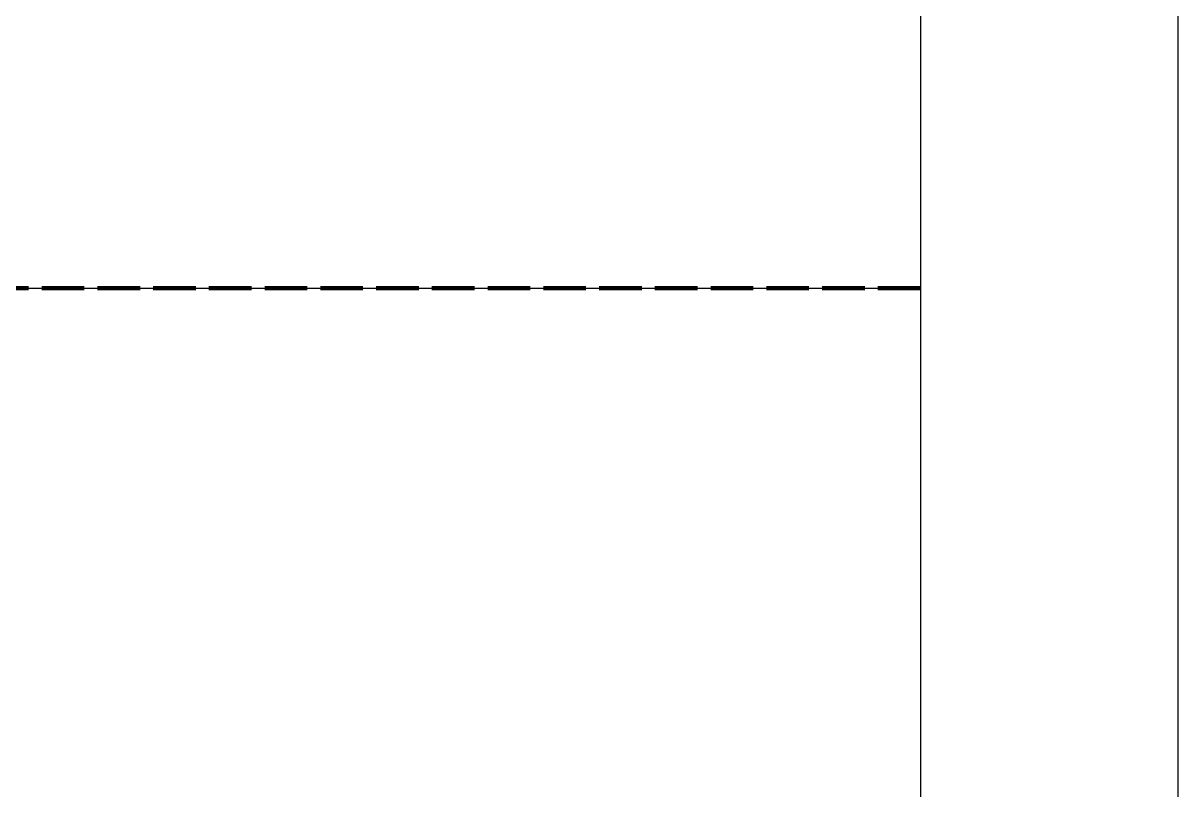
# Model space of a CAD drawing. Header units: metres. Extents: x 3 to 509016, y 4 to 6969473.
# Drawn here: x 508582.58 to 508609.51, y 6967672.25 to 6967690.15 of the extents above; entities that cross this region are included whole.
import ezdxf

# ---------------------------------------------------------------- set-up
doc = ezdxf.new("R2010")
doc.units = ezdxf.units.M
doc.layers.add('_Design Non Plottable', color=45, linetype='Continuous', plot=False)
doc.layers.add('CIV_LINEMARKING', color=252, linetype='Continuous')
doc.layers.add('XREF', color=7, linetype='Continuous')

# ---------------------------------------------------------------- blocks, each defined once
blk = doc.blocks.new('*U187')
at = {"layer": 'CIV_LINEMARKING', "const_width": 0.1}
blk.add_lwpolyline([(0, 0), (1, 0)], dxfattribs=at)
blk = doc.blocks.new('*U186')
at = {"layer": 'CIV_LINEMARKING', "color": 0, "linetype": 'ByBlock', "lineweight": -2, "transparency": 16777216}
for p in [(508581.713, 6967683.963), (508583.013, 6967683.963), (508584.313, 6967683.963), (508585.613, 6967683.963), (508586.913, 6967683.963), (508588.213, 6967683.963), (508589.513, 6967683.963), (508590.813, 6967683.963), (508592.113, 6967683.963), (508593.413, 6967683.963), (508594.713, 6967683.963), (508596.013, 6967683.963), (508597.313, 6967683.963), (508598.613, 6967683.963), (508599.913, 6967683.963), (508601.213, 6967683.963), (508602.513, 6967683.963)]:
    blk.add_blockref('*U187', p, dxfattribs=at)
blk = doc.blocks.new('XD_DESIGN_1')
at = {"layer": '_Design Non Plottable'}
for p, q in [((508603.513, 6967761.749), (508603.513, 6967641.467)), ((508609.513, 6967761.749), (508609.513, 6967641.467))]:
    blk.add_line(p, q, dxfattribs=at)
blk.add_lwpolyline([(508563.513, 6967683.963), (508603.513, 6967683.963)], dxfattribs=at)
at = {"layer": 'CIV_LINEMARKING'}
blk.add_blockref('*U186', (0, 0), dxfattribs=at)
blk = doc.blocks.new('*U204')
at = {"layer": 'CIV_LINEMARKING', "const_width": 0.1}
blk.add_lwpolyline([(0, 0), (1, 0)], dxfattribs=at)
blk = doc.blocks.new('*U203')
at = {"layer": 'CIV_LINEMARKING', "color": 0, "linetype": 'ByBlock', "lineweight": -2, "transparency": 16777216}
for p in [(508581.713, 6967683.963), (508583.013, 6967683.963), (508584.313, 6967683.963), (508585.613, 6967683.963), (508586.913, 6967683.963), (508588.213, 6967683.963), (508589.513, 6967683.963), (508590.813, 6967683.963), (508592.113, 6967683.963), (508593.413, 6967683.963), (508594.713, 6967683.963), (508596.013, 6967683.963), (508597.313, 6967683.963), (508598.613, 6967683.963), (508599.913, 6967683.963), (508601.213, 6967683.963), (508602.513, 6967683.963)]:
    blk.add_blockref('*U204', p, dxfattribs=at)
blk = doc.blocks.new('XD_DESIGN_2')
at = {"layer": '_Design Non Plottable'}
for p, q in [((508603.513, 6967761.749), (508603.513, 6967641.467)), ((508609.513, 6967761.749), (508609.513, 6967641.467))]:
    blk.add_line(p, q, dxfattribs=at)
blk.add_lwpolyline([(508563.513, 6967683.963), (508603.513, 6967683.963)], dxfattribs=at)
at = {"layer": 'CIV_LINEMARKING'}
blk.add_blockref('*U203', (0, 0), dxfattribs=at)

msp = doc.modelspace()

# ---------------------------------------------------------------- block references
msp.add_blockref('XD_DESIGN_1', (0, 0))

# ---------------------------------------------------------------- next in the draw order: block references
at = {"layer": 'XREF'}
msp.add_blockref('XD_DESIGN_2', (0, 0), dxfattribs=at)

doc.saveas('drawing.dxf')
